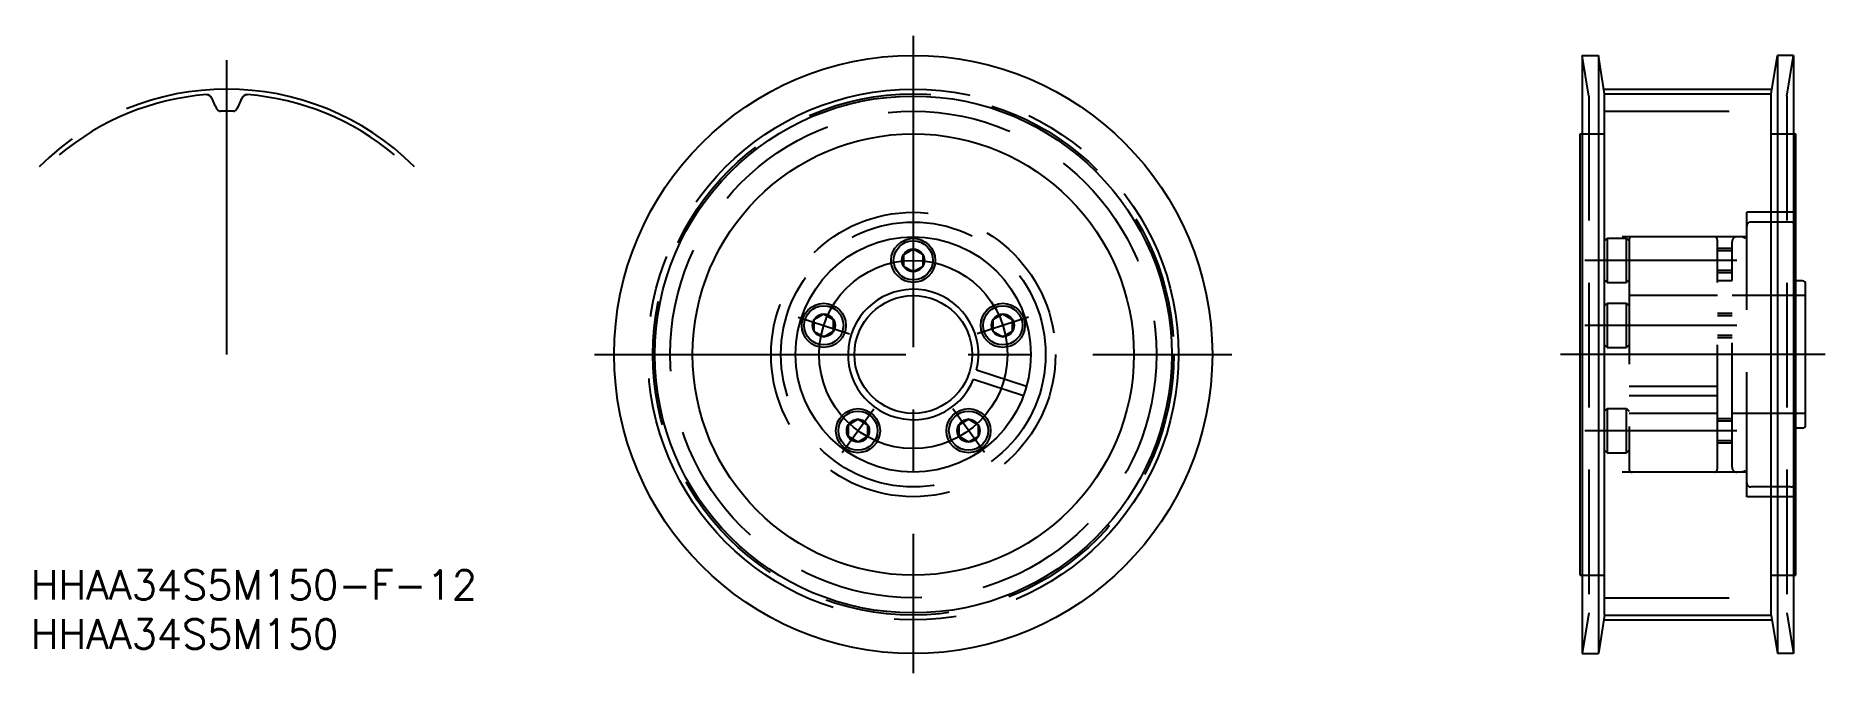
# Model space of a CAD drawing. Extents: x -89 to 93, y -33 to 33.
import ezdxf

# ---------------------------------------------------------------- set-up
doc = ezdxf.new("R2010")
doc.units = 0
doc.linetypes.add('CENTER', pattern=[50.8, 31.75, -6.35, 6.35, -6.35])
doc.linetypes.add('DASHED', pattern=[19.05, 12.7, -6.35])
doc.layers.get('0').update_dxf_attribs({"linetype": 'CONTINUOUS'})
doc.layers.add('CENTER', color=1, linetype='CENTER')
doc.styles.get("Standard").update_dxf_attribs({"font": 'txt.shx', "height": 3, "bigfont": 'bigfont.shx'})

# ---------------------------------------------------------------- blocks, each defined once
blk = doc.blocks.new('*U21')
at = {"color": 7, "linetype": 'CONTINUOUS'}
blk.add_text('HHAA34S5M150', height=3, dxfattribs=at).set_placement((-90, -30))
blk = doc.blocks.new('*U22')
at = {"color": 7, "linetype": 'CONTINUOUS'}
blk.add_text('HHAA34S5M150-F-12', height=3, dxfattribs=at).set_placement((-90, -25))

msp = doc.modelspace()

# ---------------------------------------------------------------- linework, layer by layer
at = {"color": 3, "linetype": 'DASHED'}
for p, q in [((68.9, 26.36), (68.22, 30.5)), ((89.1, 26.36), (89.78, 30.5)), ((68.9, 26.36), (68.9, -26.36)), ((89.1, 26.36), (89.1, -26.36)), ((70.5, 24.8), (87.5, 24.8)), ((68.22, 22.5), (70.5, 22.5)), ((87.5, 22.5), (89.78, 22.5)), ((85, -14.5), (85, 14.5)), ((90, 14.5), (85, 14.5)), ((89.5, 13.5), (85.4, 13.5)), ((90, -14.5), (90, 14.5)), ((85, 12), (68, 12)), ((70.5, 11.6), (70.75, 11.85)), ((70.5, 7.6), (70.5, 11.6)), ((70.75, 11.85), (72.75, 11.85)), ((70.75, 11.85), (70.75, 7.35)), ((72.75, 11.85), (73, 11.6)), ((72.75, 7.35), (72.75, 11.85)), ((73, 11.7), (73, -11.7)), ((82, -11.7), (82, 11.7)), ((83.5, -11.5), (83.5, 11.5)), ((84.39, 12), (84, 12)), ((84.69, 11.92), (84.39, 12)), ((82, 10.85), (83.5, 10.85)), ((82, 10.61), (83.5, 10.61)), ((70.75, 7.35), (70.5, 7.6)), ((70.75, 7.35), (72.75, 7.35)), ((73, 7.6), (72.75, 7.35)), ((82, 8.59), (83.5, 8.59)), ((82, 8.35), (83.5, 8.35)), ((82, 7.55), (83.5, 7.55)), ((82, 6), (73, 6)), ((91, 6), (83.5, 6)), ((70.5, 4.97), (70.75, 5.22)), ((70.5, 0.97), (70.5, 4.97)), ((70.75, 5.22), (72.75, 5.22)), ((70.75, 5.22), (70.75, 0.72)), ((72.75, 5.22), (73, 4.97)), ((72.75, 0.72), (72.75, 5.22)), ((82, 4.22), (83.5, 4.22)), ((82, 3.97), (83.5, 3.97)), ((82, 1.96), (83.5, 1.96)), ((70.75, 0.72), (70.5, 0.97)), ((70.75, 0.72), (72.75, 0.72)), ((73, 0.97), (72.75, 0.72)), ((82, 1.72), (83.5, 1.72)), ((73, -3.23), (82, -3.23)), ((73, -4.18), (82, -4.18)), ((70.5, -5.77), (70.75, -5.52)), ((70.5, -9.77), (70.5, -5.77)), ((70.75, -5.52), (72.75, -5.52)), ((70.75, -5.52), (70.75, -10.02)), ((72.75, -5.52), (73, -5.77)), ((72.75, -10.02), (72.75, -5.52)), ((82, -6), (73, -6)), ((82, -6.52), (83.5, -6.52)), ((82, -6.76), (83.5, -6.76)), ((91, -6), (83.5, -6)), ((82, -8.77), (83.5, -8.77)), ((82, -9.02), (83.5, -9.02)), ((70.75, -10.02), (70.5, -9.77)), ((70.75, -10.02), (72.75, -10.02)), ((73, -9.77), (72.75, -10.02)), ((85, -12), (68, -12)), ((84.39, -12), (84, -12)), ((84.69, -11.92), (84.39, -12)), ((90, -14.5), (85, -14.5)), ((89.5, -13.5), (85.4, -13.5)), ((68.22, -22.5), (70.5, -22.5)), ((87.5, -22.5), (89.78, -22.5)), ((70.5, -24.81), (87.5, -24.81)), ((68.9, -26.36), (68.22, -30.5)), ((89.1, -26.36), (89.78, -30.5))]:
    msp.add_line(p, q, dxfattribs=at)
at = {"color": 7, "linetype": 'CONTINUOUS'}
for p, q in [((68.22, 30.5), (69.88, 30.5)), ((68.22, 30.5), (68.22, -30.5)), ((70.5, 26.57), (69.88, 30.5)), ((69.88, 30.5), (69.88, -30.5)), ((87.5, 26.57), (88.12, 30.5)), ((89.78, 30.5), (88.12, 30.5)), ((88.12, 30.5), (88.12, -30.5)), ((89.78, 30.5), (89.78, -30.5)), ((70.5, -26.57), (70.5, 26.57)), ((70.5, 26.57), (87.5, 26.57)), ((87.5, -26.57), (87.5, 26.57)), ((68, -22.5), (68, 22.5)), ((68, 22.5), (68.22, 22.5)), ((89.78, 22.5), (90, 22.5)), ((90, -22.5), (90, 22.5)), ((0, 10.75), (-1, 10.18)), ((-1, 10.18), (-1, 9.02)), ((1, 10.18), (0, 10.75)), ((1, 9.02), (1, 10.18)), ((-1, 9.02), (0, 8.45)), ((0, 8.45), (1, 9.02)), ((90.7, 7.5), (90, 7.5)), ((91, -7.2), (91, 7.2)), ((-9.13, 4.12), (-10.13, 3.54)), ((-8.13, 3.54), (-9.13, 4.12)), ((9.13, 4.12), (8.13, 3.54)), ((10.13, 3.54), (9.13, 4.12)), ((-10.13, 3.54), (-10.13, 2.39)), ((-10.13, 2.39), (-9.13, 1.81)), ((-9.13, 1.81), (-8.13, 2.39)), ((-8.13, 2.39), (-8.13, 3.54)), ((8.13, 3.54), (8.13, 2.39)), ((8.13, 2.39), (9.13, 1.81)), ((9.13, 1.81), (10.13, 2.39)), ((10.13, 2.39), (10.13, 3.54)), ((6.46, -1.57), (11.56, -3.23)), ((6.15, -2.53), (11.25, -4.18)), ((-5.64, -6.61), (-6.64, -7.19)), ((-6.64, -7.19), (-6.64, -8.34)), ((-4.64, -7.19), (-5.64, -6.61)), ((-4.64, -8.34), (-4.64, -7.19)), ((5.64, -6.61), (4.64, -7.19)), ((4.64, -7.19), (4.64, -8.34)), ((6.64, -7.19), (5.64, -6.61)), ((6.64, -8.34), (6.64, -7.19)), ((-6.64, -8.34), (-5.64, -8.92)), ((-5.64, -8.92), (-4.64, -8.34)), ((4.64, -8.34), (5.64, -8.92)), ((5.64, -8.92), (6.64, -8.34)), ((90.7, -7.5), (90, -7.5)), ((68, -22.5), (68.22, -22.5)), ((89.78, -22.5), (90, -22.5)), ((70.5, -26.57), (69.88, -30.5)), ((70.5, -26.57), (87.5, -26.57)), ((87.5, -26.57), (88.12, -30.5)), ((68.22, -30.5), (69.88, -30.5)), ((89.78, -30.5), (88.12, -30.5))]:
    msp.add_line(p, q, dxfattribs=at)
for centre, radius in [((0, 0), 30.5), ((0, 0), 26.36), ((0, 0), 22.5), ((0, 0), 12), ((0, 9.6), 2.25), ((0, 9.6), 2), ((0, 9.6), 1.15), ((0, 0), 6), ((-9.13, 2.97), 2.25), ((-9.13, 2.97), 2), ((-9.13, 2.97), 1.15), ((9.13, 2.97), 2.25), ((9.13, 2.97), 2), ((9.13, 2.97), 1.15), ((-5.64, -7.77), 2.25), ((-5.64, -7.77), 2), ((-5.64, -7.77), 1.15), ((5.64, -7.77), 2.25), ((5.64, -7.77), 2), ((5.64, -7.77), 1.15)]:
    msp.add_circle(centre, radius, dxfattribs=at)
at = {"color": 3, "linetype": 'DASHED'}
for radius in [26.57, 24.8, 14.5, 13.5]:
    msp.add_circle((0, 0), radius, dxfattribs=at)
at = {"color": 7, "linetype": 'CONTINUOUS'}
for centre, radius, start, end in [((-70, 0), 26.58, 94.517, 130), ((-72.05, 25.94), 0.55, 16.1197, 94.517), ((-68.38, 27.01), 3.27, 196.1197, 220.3948), ((-71.62, 27.01), 3.27, 319.6052, 343.8803), ((-67.95, 25.94), 0.55, 85.483, 163.8803), ((-70, 0), 26.58, 50, 85.483), ((-70.68, 25.05), 0.25, 220.3948, 271.5525), ((-70, 0), 24.81, 90, 91.5525), ((-70, 0), 24.81, 88.4475, 90), ((-69.32, 25.05), 0.25, 268.4475, 319.6052), ((90.7, 7.2), 0.3, 360, 90), ((0, 0), 6.65, 346.308, 337.6839), ((90.7, -7.2), 0.3, 270, 0)]:
    msp.add_arc(centre, radius, start, end, dxfattribs=at)
at = {"color": 3, "linetype": 'DASHED'}
for centre, radius, start, end in [((85.4, 13.1), 0.4, 90, 180), ((89.5, 13), 0.5, 0, 90), ((73.3, 11.7), 0.3, 90, 180), ((81.7, 11.7), 0.3, 0, 90), ((84, 11.5), 0.5, 90, 180), ((84.77, 12.23), 0.32, 255, 315.7191), ((73.3, -11.7), 0.3, 180, 270), ((81.7, -11.7), 0.3, 270, 0), ((84, -11.5), 0.5, 180, 270), ((84.77, -12.23), 0.32, 44.2809, 105), ((85.4, -13.1), 0.4, 180, 270), ((89.5, -13), 0.5, 270, 0)]:
    msp.add_arc(centre, radius, start, end, dxfattribs=at)
at = {"layer": 'CENTER', "color": 1, "linetype": 'CENTER'}
for p, q in [((0, 32.5), (0, -32.5)), ((-70, 0), (-70, 30.03)), ((70.5, 27.06), (87.5, 27.06)), ((84, 9.6), (68.5, 9.6)), ((-11.75, 3.82), (-6.51, 2.12)), ((11.75, 3.82), (6.51, 2.12)), ((84, 2.97), (68.5, 2.97)), ((-32.5, 0), (32.5, 0)), ((93, 0), (66, 0)), ((-7.26, -9.99), (-4.03, -5.54)), ((7.26, -9.99), (4.03, -5.54)), ((84, -7.77), (68.5, -7.77)), ((70.5, -27.05), (87.5, -27.05))]:
    msp.add_line(p, q, dxfattribs=at)
msp.add_circle((0, 0), 27.06, dxfattribs=at)
at = {"layer": 'CENTER', "color": 1, "linetype": 'CONTINUOUS'}
msp.add_circle((0, 0), 9.6, dxfattribs=at)
at = {"layer": 'CENTER', "color": 1, "linetype": 'CENTER'}
msp.add_arc((-70, 0), 27.06, 45, 135, dxfattribs=at)

# ---------------------------------------------------------------- block references
at = {"color": 7, "linetype": 'CONTINUOUS'}
for name in ['*U22', '*U21']:
    msp.add_blockref(name, (0, 0), dxfattribs=at)

doc.saveas('drawing.dxf')
